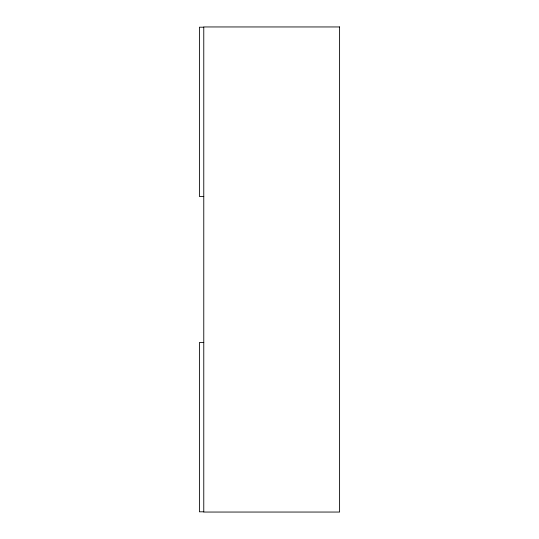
<?xml version="1.0" encoding="UTF-8"?>
<svg xmlns="http://www.w3.org/2000/svg" width="539" height="539" viewBox="0 0 539 539"><rect width="100%" height="100%" fill="white"/><g stroke="black" fill="none" stroke-linecap="round" stroke-linejoin="round"><path stroke-width="0.81" d="M203.769 27.193L199.403 27.193L199.403 196.492L203.769 196.492M203.769 342.508L199.403 342.508L199.403 511.807L203.769 511.807M339.597 26.95L203.769 26.95L203.769 512.05L339.597 512.05L339.597 26.95"/></g></svg>
